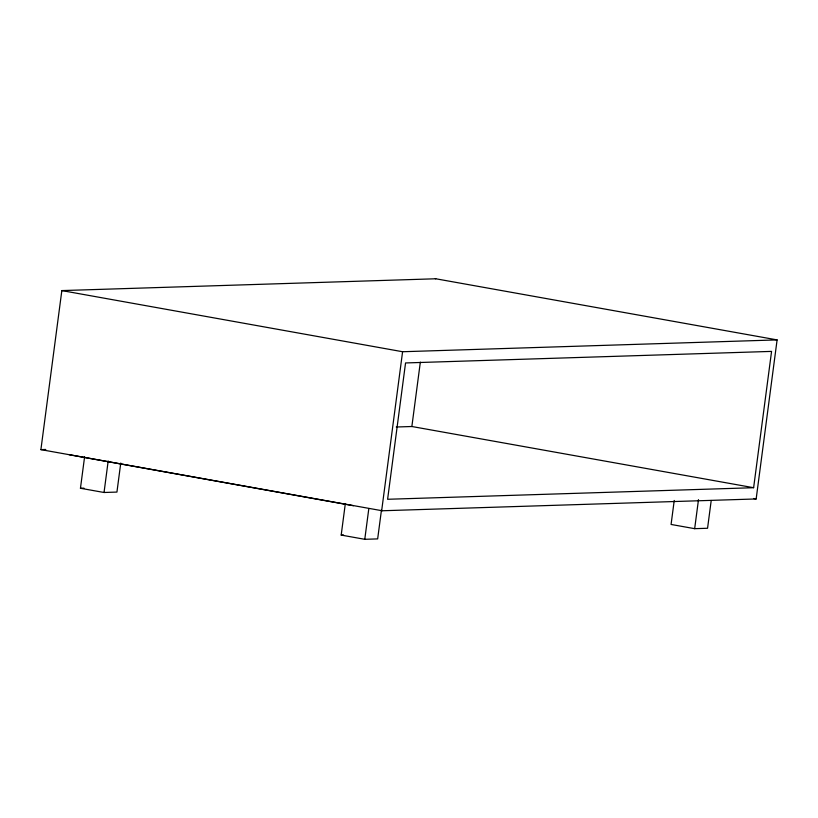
<?xml version="1.0" encoding="UTF-8"?>
<svg xmlns="http://www.w3.org/2000/svg" width="818" height="818" viewBox="0 0 818 818"><rect width="100%" height="100%" fill="white"/><g stroke="black" fill="none" stroke-linecap="round" stroke-linejoin="round"><path stroke-width="1.23" d="M382.231 510.759L40.9 449.624L61.841 290.584L435.769 278.774M120.757 463.049L116.933 492.078L104.039 492.487L80.45 488.264L84.612 456.71M104.039 492.487L108.191 460.933M381.485 509.859L377.66 538.898L364.777 539.307L341.188 535.074L345.339 503.52M364.777 539.307L368.765 509.011M777.1 339.899L402.589 351.73L381.648 510.78L756.159 498.949L777.1 339.899L435.34 278.693M396.249 427.006L411.863 426.505L420.34 362.139M674.236 500.463L671.077 524.45L694.666 528.673L707.56 528.264L711.21 500.493M694.666 528.673L698.49 499.645M753.623 487.712L771.568 351.392L405.554 362.947L387.609 499.277L753.623 487.712L411.863 426.505M40.9 449.624L45.767 449.471M80.45 488.264L83.968 488.152M341.188 535.074L343.529 535.003M61.841 290.584L402.589 351.73M753.654 498.499L756.159 498.949M69.111 454.685L353.437 505.718"/></g></svg>
